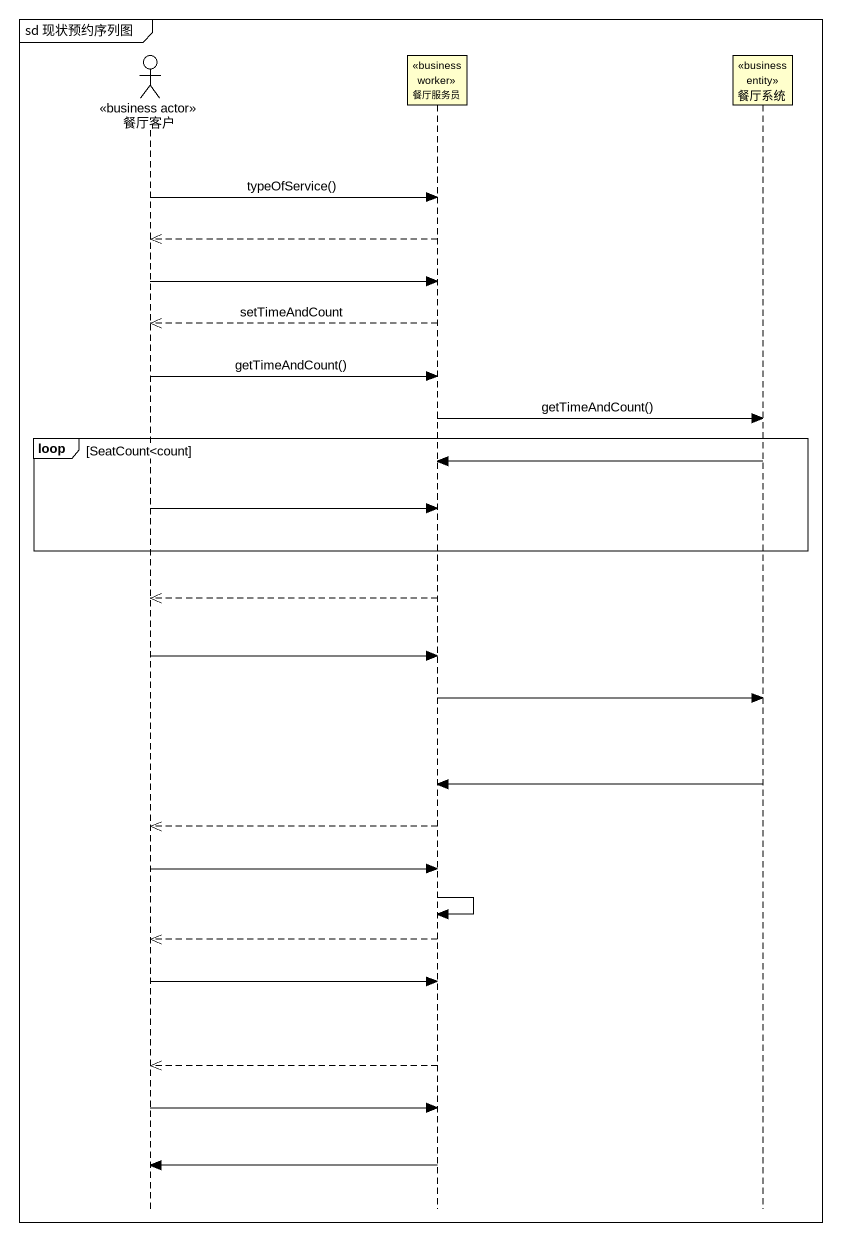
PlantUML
@startuml
mainframe sd 现状预约序列图
hide footbox
actor 餐厅客户 <<business actor>>
participant 餐厅服务员 <<business worker>>
participant 餐厅系统 <<business entity>>

餐厅客户 -> 餐厅服务员 : typeOfService()
餐厅服务员 -->> 餐厅客户
餐厅客户 -> 餐厅服务员
餐厅服务员 -->> 餐厅客户 : setTimeAndCount
餐厅客户 -> 餐厅服务员 : getTimeAndCount()
餐厅服务员 -> 餐厅系统 : getTimeAndCount()
loop SeatCount<count
  餐厅系统 -> 餐厅服务员
  餐厅客户 -> 餐厅服务员
end
餐厅服务员 -->> 餐厅客户
餐厅客户 -> 餐厅服务员
餐厅服务员 -> 餐厅系统
餐厅系统 -> 餐厅服务员
餐厅服务员 -->> 餐厅客户
餐厅客户 -> 餐厅服务员
餐厅服务员 -> 餐厅服务员
餐厅服务员 -->> 餐厅客户
餐厅客户 -> 餐厅服务员
餐厅服务员 -->> 餐厅客户
餐厅客户 -> 餐厅服务员
餐厅服务员 -> 餐厅客户
@enduml
